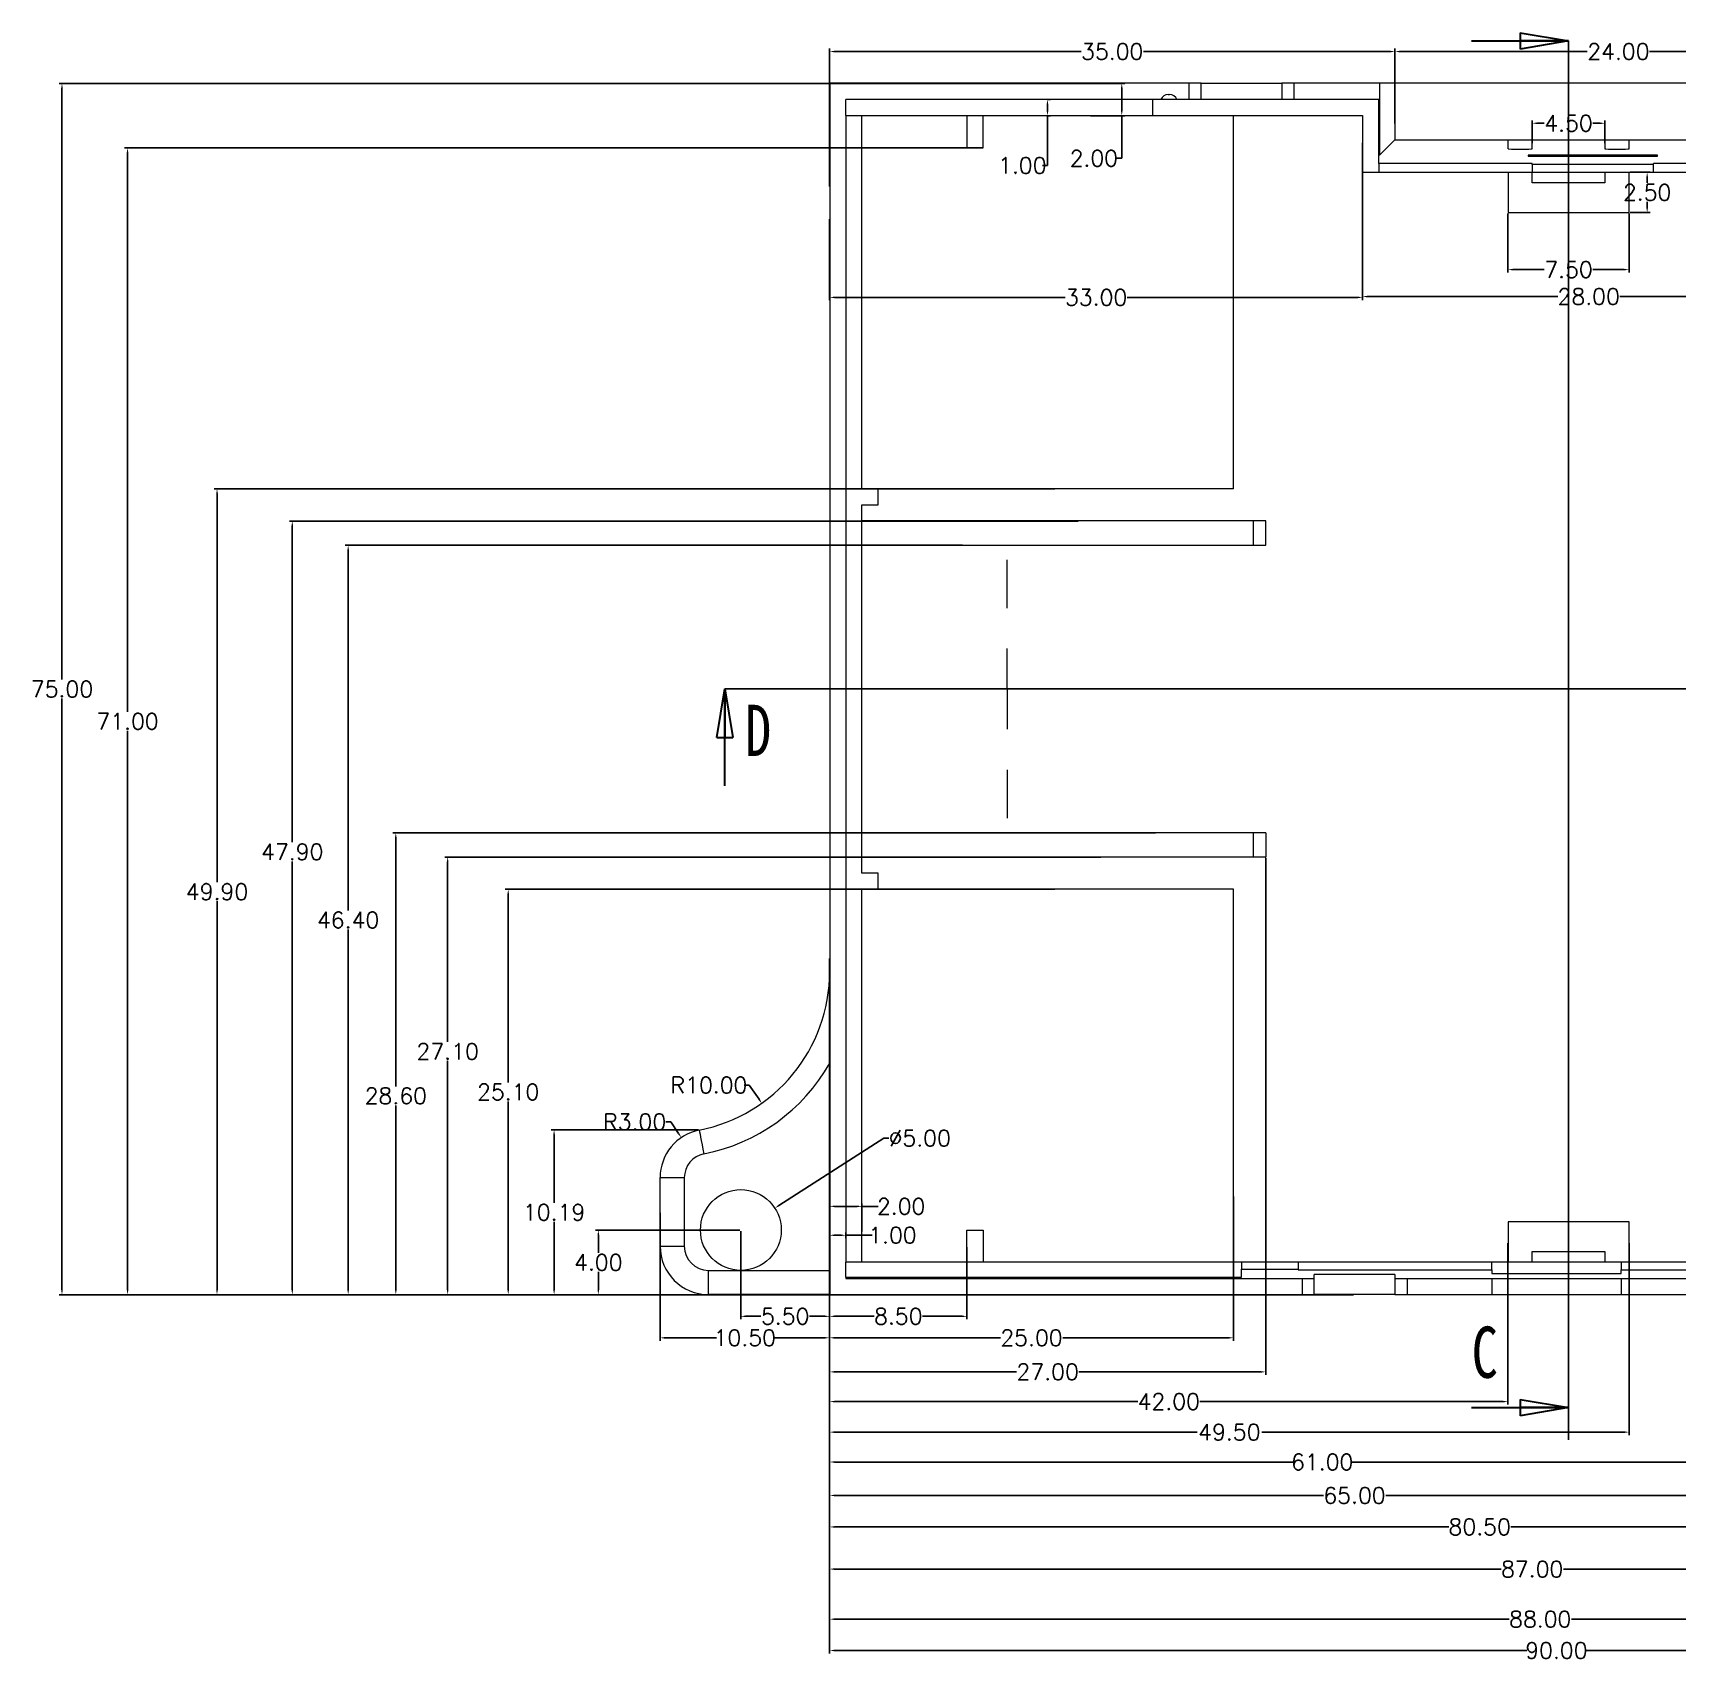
# Model space of a CAD drawing. Header units: inches. Extents: x 3261 to 5228, y 1126 to 1502.
# Drawn here: x 3961.9 to 4063.7, y 1299.9 to 1400.7 of the extents above; entities that cross this region are included whole.
import ezdxf

# ---------------------------------------------------------------- set-up
doc = ezdxf.new("R2010")
doc.units = ezdxf.units.IN
doc.header["$LTSCALE"] = 15
doc.styles.add('SLDTEXTSTYLE0', font='TXT', dxfattribs={"width": 0.75})
doc.styles.get("Standard").update_dxf_attribs({"font": 'txt', "bigfont": 'gbcbig.shx'})
doc.dimstyles.new('1.5', dxfattribs={"dimtxt": 1, "dimasz": 0.3, "dimexe": 0.18, "dimexo": 0.0625, "dimgap": 0.09, "dimtad": 0, "dimtih": 1, "dimtoh": 1, "dimzin": 0, "dimdsep": 46, "dimtxsty": 'Standard', "dimcen": 0, "dimadec": 0, "dimazin": 2, "dimtfac": 1, "dimtofl": 0, "dimtmove": 0, "dimatfit": 3, "dimfxl": 1, "dimtolj": 1, "dimtzin": 0, "dimarcsym": 0})

# ---------------------------------------------------------------- blocks, each defined once
blk = doc.blocks.new('SW_CENTERMARKSYMBOL_1')
at = {"color": 0, "linetype": 'Continuous', "lineweight": 0}
for p, q in [((0, 5), (0, 8)), ((0, 0), (0, 2.5)), ((-5, 0), (-8, 0)), ((0, 0), (-2.5, 0)), ((0, 0), (0, -2.5)), ((0, 0), (2.5, 0)), ((5, 0), (8, 0)), ((0, -5), (0, -8))]:
    blk.add_line(p, q, dxfattribs=at)
blk = doc.blocks.new('_CLOSED')
at = {"color": 0, "linetype": 'ByBlock', "lineweight": -2}
for p, q in [((-1, 0.166667), (0, 0)), ((-1, 0.166667), (-1, -0.166667)), ((0, 0), (-1, -0.166667)), ((0, 0), (-1, 0))]:
    blk.add_line(p, q, dxfattribs=at)
blk = doc.blocks.new('*D182')
at = {"color": 0, "lineweight": -2}
for p, q in [((4011.21, 1325.35), (4011.21, 1326.45)), ((4011.51, 1326.27), (4011.91, 1326.27)), ((4012.21, 1326.44), (4012.21, 1326.09)), ((4012.21, 1326.27), (4013.84, 1326.27))]:
    blk.add_line(p, q, dxfattribs=at)
at = {"color": 0}
for points in [[(4011.51, 1326.32), (4011.51, 1326.22), (4011.21, 1326.27)], [(4011.91, 1326.32), (4011.91, 1326.22), (4012.21, 1326.27)]]:
    blk.add_solid(points, dxfattribs=at)
at = {"layer": 'Defpoints', "color": 0}
for p in [(4012.21, 1326.5), (4012.21, 1326.27), (4011.21, 1325.29)]:
    blk.add_point(p, dxfattribs=at)
at = {"color": 0, "insert": (4015.1, 1326.27), "char_height": 1, "attachment_point": 5}
blk.add_mtext('\\A1;1.00', dxfattribs=at)
blk = doc.blocks.new('*D183')
at = {"color": 0, "lineweight": -2}
for p, q in [((4011.21, 1326.31), (4011.21, 1328.24)), ((4011.51, 1328.06), (4012.91, 1328.06)), ((4013.21, 1326.5), (4013.21, 1328.24)), ((4013.21, 1328.06), (4014.21, 1328.06))]:
    blk.add_line(p, q, dxfattribs=at)
at = {"color": 0}
for points in [[(4011.51, 1328.11), (4011.51, 1328.01), (4011.21, 1328.06)], [(4012.91, 1328.11), (4012.91, 1328.01), (4013.21, 1328.06)]]:
    blk.add_solid(points, dxfattribs=at)
at = {"layer": 'Defpoints', "color": 0}
for p in [(4013.21, 1328.06), (4011.21, 1326.25), (4013.21, 1326.44)]:
    blk.add_point(p, dxfattribs=at)
at = {"color": 0, "insert": (4015.64, 1328.06), "char_height": 1, "attachment_point": 5}
blk.add_mtext('\\A1;2.00', dxfattribs=at)
blk = doc.blocks.new('*D184')
at = {"color": 0, "lineweight": -2}
for p, q in [((4019.71, 1325.53), (4019.71, 1321.07)), ((4011.21, 1323.45), (4011.21, 1321.07)), ((4011.51, 1321.25), (4013.96, 1321.25)), ((4019.41, 1321.25), (4016.97, 1321.25))]:
    blk.add_line(p, q, dxfattribs=at)
at = {"color": 0}
for points in [[(4011.51, 1321.3), (4011.51, 1321.2), (4011.21, 1321.25)], [(4019.41, 1321.3), (4019.41, 1321.2), (4019.71, 1321.25)]]:
    blk.add_solid(points, dxfattribs=at)
at = {"layer": 'Defpoints', "color": 0}
for p in [(4019.71, 1325.59), (4011.21, 1323.52), (4019.71, 1321.25)]:
    blk.add_point(p, dxfattribs=at)
at = {"color": 0, "insert": (4015.46, 1321.25), "char_height": 1, "attachment_point": 5}
blk.add_mtext('\\A1;8.50', dxfattribs=at)
blk = doc.blocks.new('*D185')
at = {"color": 0, "lineweight": -2}
for p, q in [((4036.21, 1328.67), (4036.21, 1319.74)), ((4011.21, 1325.23), (4011.21, 1319.74)), ((4011.51, 1319.92), (4021.79, 1319.92)), ((4035.91, 1319.92), (4025.64, 1319.92))]:
    blk.add_line(p, q, dxfattribs=at)
at = {"color": 0}
for points in [[(4011.51, 1319.97), (4011.51, 1319.87), (4011.21, 1319.92)], [(4035.91, 1319.97), (4035.91, 1319.87), (4036.21, 1319.92)]]:
    blk.add_solid(points, dxfattribs=at)
at = {"layer": 'Defpoints', "color": 0}
for p in [(4036.21, 1328.73), (4011.21, 1325.29), (4036.21, 1319.92)]:
    blk.add_point(p, dxfattribs=at)
at = {"color": 0, "insert": (4023.71, 1319.92), "char_height": 1, "attachment_point": 5}
blk.add_mtext('\\A1;25.00', dxfattribs=at)
blk = doc.blocks.new('*D186')
at = {"color": 0, "lineweight": -2}
for p, q in [((4038.21, 1349.63), (4038.21, 1317.63)), ((4011.21, 1330.89), (4011.21, 1317.63)), ((4011.51, 1317.81), (4022.79, 1317.81)), ((4037.91, 1317.81), (4026.64, 1317.81))]:
    blk.add_line(p, q, dxfattribs=at)
at = {"color": 0}
for points in [[(4011.51, 1317.86), (4011.51, 1317.76), (4011.21, 1317.81)], [(4037.91, 1317.86), (4037.91, 1317.76), (4038.21, 1317.81)]]:
    blk.add_solid(points, dxfattribs=at)
at = {"layer": 'Defpoints', "color": 0}
for p in [(4038.21, 1349.69), (4011.21, 1330.95), (4038.21, 1317.81)]:
    blk.add_point(p, dxfattribs=at)
at = {"color": 0, "insert": (4024.71, 1317.81), "char_height": 1, "attachment_point": 5}
blk.add_mtext('\\A1;27.00', dxfattribs=at)
blk = doc.blocks.new('*D187')
at = {"color": 0, "lineweight": -2}
for p, q in [((4011.21, 1330.89), (4011.21, 1315.79)), ((4053.21, 1325.78), (4053.21, 1315.79)), ((4011.51, 1315.97), (4030.29, 1315.97)), ((4052.91, 1315.97), (4034.14, 1315.97))]:
    blk.add_line(p, q, dxfattribs=at)
at = {"color": 0}
for points in [[(4011.51, 1316.02), (4011.51, 1315.92), (4011.21, 1315.97)], [(4052.91, 1316.02), (4052.91, 1315.92), (4053.21, 1315.97)]]:
    blk.add_solid(points, dxfattribs=at)
at = {"layer": 'Defpoints', "color": 0}
for p in [(4011.21, 1330.95), (4053.21, 1325.84), (4053.21, 1315.97)]:
    blk.add_point(p, dxfattribs=at)
at = {"color": 0, "insert": (4032.21, 1315.97), "char_height": 1, "attachment_point": 5}
blk.add_mtext('\\A1;42.00', dxfattribs=at)
blk = doc.blocks.new('*D188')
at = {"color": 0, "lineweight": -2}
for p, q in [((4011.21, 1330.89), (4011.21, 1313.9)), ((4060.71, 1325.78), (4060.71, 1313.9)), ((4011.51, 1314.08), (4033.96, 1314.08)), ((4060.41, 1314.08), (4037.97, 1314.08))]:
    blk.add_line(p, q, dxfattribs=at)
at = {"color": 0}
for points in [[(4011.51, 1314.13), (4011.51, 1314.03), (4011.21, 1314.08)], [(4060.41, 1314.13), (4060.41, 1314.03), (4060.71, 1314.08)]]:
    blk.add_solid(points, dxfattribs=at)
at = {"layer": 'Defpoints', "color": 0}
for p in [(4011.21, 1330.95), (4060.71, 1325.84), (4060.71, 1314.08)]:
    blk.add_point(p, dxfattribs=at)
at = {"color": 0, "insert": (4035.96, 1314.08), "char_height": 1, "attachment_point": 5}
blk.add_mtext('\\A1;49.50', dxfattribs=at)
blk = doc.blocks.new('*D189')
at = {"color": 0, "lineweight": -2}
for p, q in [((4072.21, 1350.03), (4072.21, 1312.05)), ((4011.21, 1330.83), (4011.21, 1312.05)), ((4011.51, 1312.23), (4039.96, 1312.23)), ((4071.91, 1312.23), (4043.47, 1312.23))]:
    blk.add_line(p, q, dxfattribs=at)
at = {"color": 0}
for points in [[(4011.51, 1312.28), (4011.51, 1312.18), (4011.21, 1312.23)], [(4071.91, 1312.28), (4071.91, 1312.18), (4072.21, 1312.23)]]:
    blk.add_solid(points, dxfattribs=at)
at = {"layer": 'Defpoints', "color": 0}
for p in [(4072.21, 1350.09), (4011.21, 1330.89), (4072.21, 1312.23)]:
    blk.add_point(p, dxfattribs=at)
at = {"color": 0, "insert": (4041.71, 1312.23), "char_height": 1, "attachment_point": 5}
blk.add_mtext('\\A1;61.00', dxfattribs=at)
blk = doc.blocks.new('*D190')
at = {"color": 0, "lineweight": -2}
for p, q in [((4011.21, 1339.51), (4011.21, 1309.98)), ((4076.21, 1339.51), (4076.21, 1309.98)), ((4011.51, 1310.16), (4041.79, 1310.16)), ((4075.91, 1310.16), (4045.64, 1310.16))]:
    blk.add_line(p, q, dxfattribs=at)
at = {"color": 0}
for points in [[(4011.51, 1310.21), (4011.51, 1310.11), (4011.21, 1310.16)], [(4075.91, 1310.21), (4075.91, 1310.11), (4076.21, 1310.16)]]:
    blk.add_solid(points, dxfattribs=at)
at = {"layer": 'Defpoints', "color": 0}
for p in [(4011.21, 1339.57), (4076.21, 1339.57), (4076.21, 1310.16)]:
    blk.add_point(p, dxfattribs=at)
at = {"color": 0, "insert": (4043.71, 1310.16), "char_height": 1, "attachment_point": 5}
blk.add_mtext('\\A1;65.00', dxfattribs=at)
blk = doc.blocks.new('*D192')
at = {"color": 0, "lineweight": -2}
for p, q in [((4011.21, 1330.77), (4011.21, 1308.03)), ((4091.71, 1324.53), (4091.71, 1308.03)), ((4011.51, 1308.21), (4049.54, 1308.21)), ((4091.41, 1308.21), (4053.39, 1308.21))]:
    blk.add_line(p, q, dxfattribs=at)
at = {"color": 0}
for points in [[(4011.51, 1308.26), (4011.51, 1308.16), (4011.21, 1308.21)], [(4091.41, 1308.26), (4091.41, 1308.16), (4091.71, 1308.21)]]:
    blk.add_solid(points, dxfattribs=at)
at = {"layer": 'Defpoints', "color": 0}
for p in [(4011.21, 1330.83), (4091.71, 1324.59), (4091.71, 1308.21)]:
    blk.add_point(p, dxfattribs=at)
at = {"color": 0, "insert": (4051.46, 1308.21), "char_height": 1, "attachment_point": 5}
blk.add_mtext('\\A1;80.50', dxfattribs=at)
blk = doc.blocks.new('*D193')
at = {"color": 0, "lineweight": -2}
for p, q in [((4098.21, 1347.63), (4098.21, 1305.42)), ((4011.21, 1330.7), (4011.21, 1305.42)), ((4011.51, 1305.6), (4052.79, 1305.6)), ((4097.91, 1305.6), (4056.64, 1305.6))]:
    blk.add_line(p, q, dxfattribs=at)
at = {"color": 0}
for points in [[(4011.51, 1305.65), (4011.51, 1305.55), (4011.21, 1305.6)], [(4097.91, 1305.65), (4097.91, 1305.55), (4098.21, 1305.6)]]:
    blk.add_solid(points, dxfattribs=at)
at = {"layer": 'Defpoints', "color": 0}
for p in [(4098.21, 1347.69), (4011.21, 1330.77), (4011.21, 1305.6)]:
    blk.add_point(p, dxfattribs=at)
at = {"color": 0, "insert": (4054.71, 1305.6), "char_height": 1, "attachment_point": 5}
blk.add_mtext('\\A1;87.00', dxfattribs=at)
blk = doc.blocks.new('*D194')
at = {"color": 0, "lineweight": -2}
for p, q in [((4011.21, 1343.41), (4011.21, 1302.32)), ((4099.21, 1339.24), (4099.21, 1302.32)), ((4011.51, 1302.5), (4053.29, 1302.5)), ((4098.91, 1302.5), (4057.14, 1302.5))]:
    blk.add_line(p, q, dxfattribs=at)
at = {"color": 0}
for points in [[(4011.51, 1302.55), (4011.51, 1302.45), (4011.21, 1302.5)], [(4098.91, 1302.55), (4098.91, 1302.45), (4099.21, 1302.5)]]:
    blk.add_solid(points, dxfattribs=at)
at = {"layer": 'Defpoints', "color": 0}
for p in [(4011.21, 1343.47), (4099.21, 1339.3), (4011.21, 1302.5)]:
    blk.add_point(p, dxfattribs=at)
at = {"color": 0, "insert": (4055.21, 1302.5), "char_height": 1, "attachment_point": 5}
blk.add_mtext('\\A1;88.00', dxfattribs=at)
blk = doc.blocks.new('*D195')
at = {"color": 0, "lineweight": -2}
for p, q in [((4011.21, 1328.18), (4011.21, 1300.38)), ((4101.21, 1324.15), (4101.21, 1300.38)), ((4011.51, 1300.56), (4054.37, 1300.56)), ((4100.91, 1300.56), (4058.05, 1300.56))]:
    blk.add_line(p, q, dxfattribs=at)
at = {"color": 0}
for points in [[(4011.51, 1300.61), (4011.51, 1300.51), (4011.21, 1300.56)], [(4100.91, 1300.61), (4100.91, 1300.51), (4101.21, 1300.56)]]:
    blk.add_solid(points, dxfattribs=at)
at = {"layer": 'Defpoints', "color": 0}
for p in [(4011.21, 1328.24), (4101.21, 1324.21), (4011.21, 1300.56)]:
    blk.add_point(p, dxfattribs=at)
at = {"color": 0, "insert": (4056.21, 1300.56), "char_height": 1, "attachment_point": 5}
blk.add_mtext('\\A1;90.00', dxfattribs=at)
blk = doc.blocks.new('*D196')
at = {"color": 0, "lineweight": -2}
for p, q in [((4005.71, 1326.53), (4005.71, 1321.07)), ((4011.21, 1325.16), (4011.21, 1321.07)), ((4006.01, 1321.25), (4006.96, 1321.25)), ((4010.91, 1321.25), (4009.97, 1321.25))]:
    blk.add_line(p, q, dxfattribs=at)
at = {"color": 0}
for points in [[(4006.01, 1321.3), (4006.01, 1321.2), (4005.71, 1321.25)], [(4010.91, 1321.3), (4010.91, 1321.2), (4011.21, 1321.25)]]:
    blk.add_solid(points, dxfattribs=at)
at = {"layer": 'Defpoints', "color": 0}
for p in [(4005.71, 1326.59), (4011.21, 1325.23), (4011.21, 1321.25)]:
    blk.add_point(p, dxfattribs=at)
at = {"color": 0, "insert": (4008.46, 1321.25), "char_height": 1, "attachment_point": 5}
blk.add_mtext('\\A1;5.50', dxfattribs=at)
blk = doc.blocks.new('*D197')
at = {"color": 0, "lineweight": -2}
for p, q in [((4011.21, 1329.26), (4011.21, 1319.74)), ((4000.71, 1327.65), (4000.71, 1319.74)), ((4001.01, 1319.92), (4004.21, 1319.92)), ((4010.91, 1319.92), (4007.72, 1319.92))]:
    blk.add_line(p, q, dxfattribs=at)
at = {"color": 0}
for points in [[(4001.01, 1319.97), (4001.01, 1319.87), (4000.71, 1319.92)], [(4010.91, 1319.97), (4010.91, 1319.87), (4011.21, 1319.92)]]:
    blk.add_solid(points, dxfattribs=at)
at = {"layer": 'Defpoints', "color": 0}
for p in [(4011.21, 1329.32), (4000.71, 1327.72), (4000.71, 1319.92)]:
    blk.add_point(p, dxfattribs=at)
at = {"color": 0, "insert": (4005.96, 1319.92), "char_height": 1, "attachment_point": 5}
blk.add_mtext('\\A1;10.50', dxfattribs=at)
blk = doc.blocks.new('*D198')
at = {"color": 0, "lineweight": -2}
for p, q in [((4014.57, 1332.28), (4008.07, 1328.11)), ((4014.87, 1332.28), (4014.57, 1332.28))]:
    blk.add_line(p, q, dxfattribs=at)
at = {"color": 0}
blk.add_solid([(4008.04, 1328.15), (4008.1, 1328.07), (4007.82, 1327.95)], dxfattribs=at)
at = {"layer": 'Defpoints', "color": 0}
for p in [(4007.82, 1327.95), (4003.61, 1325.24)]:
    blk.add_point(p, dxfattribs=at)
at = {"color": 0, "insert": (4016.79, 1332.28), "char_height": 1, "attachment_point": 5}
blk.add_mtext('\\A1;∅5.00', dxfattribs=at)
blk = doc.blocks.new('*D200')
at = {"color": 0, "lineweight": -2}
for p, q in [((4005.92, 1335.57), (4006.22, 1335.57)), ((4006.22, 1335.57), (4006.84, 1334.69))]:
    blk.add_line(p, q, dxfattribs=at)
at = {"color": 0}
blk.add_solid([(4006.88, 1334.72), (4006.8, 1334.66), (4007.01, 1334.45)], dxfattribs=at)
at = {"layer": 'Defpoints', "color": 0}
for p in [(4001.21, 1342.59), (4007.01, 1334.45)]:
    blk.add_point(p, dxfattribs=at)
at = {"color": 0, "insert": (4003.74, 1335.57), "char_height": 1, "attachment_point": 5}
blk.add_mtext('\\A1;R10.00', dxfattribs=at)
blk = doc.blocks.new('*D201')
at = {"color": 0, "lineweight": -2}
for p, q in [((4001.07, 1333.29), (4001.37, 1333.29)), ((4001.37, 1333.29), (4001.86, 1332.57))]:
    blk.add_line(p, q, dxfattribs=at)
at = {"color": 0}
blk.add_solid([(4001.9, 1332.6), (4001.82, 1332.54), (4002.03, 1332.32)], dxfattribs=at)
at = {"layer": 'Defpoints', "color": 0}
for p in [(4002.03, 1332.32), (4003.71, 1329.84)]:
    blk.add_point(p, dxfattribs=at)
at = {"color": 0, "insert": (3999.14, 1333.29), "char_height": 1, "attachment_point": 5}
blk.add_mtext('\\A1;R3.00', dxfattribs=at)
blk = doc.blocks.new('*D204')
at = {"color": 0, "lineweight": -2}
for p, q in [((4005.65, 1326.59), (3996.71, 1326.59)), ((3996.89, 1326.29), (3996.89, 1325.18)), ((3996.89, 1322.89), (3996.89, 1324)), ((4005.17, 1322.59), (3996.71, 1322.59))]:
    blk.add_line(p, q, dxfattribs=at)
at = {"color": 0}
for points in [[(3996.84, 1326.29), (3996.94, 1326.29), (3996.89, 1326.59)], [(3996.84, 1322.89), (3996.94, 1322.89), (3996.89, 1322.59)]]:
    blk.add_solid(points, dxfattribs=at)
at = {"layer": 'Defpoints', "color": 0}
for p in [(3996.89, 1326.59), (4005.71, 1326.59), (4005.23, 1322.59)]:
    blk.add_point(p, dxfattribs=at)
at = {"color": 0, "insert": (3996.89, 1324.59), "char_height": 1, "attachment_point": 5}
blk.add_mtext('\\A1;4.00', dxfattribs=at)
blk = doc.blocks.new('*D205')
at = {"color": 0, "lineweight": -2}
for p, q in [((4003.09, 1332.79), (3993.97, 1332.79)), ((3994.15, 1332.49), (3994.15, 1328.28)), ((3994.15, 1322.89), (3994.15, 1327.1)), ((4005.11, 1322.59), (3993.97, 1322.59))]:
    blk.add_line(p, q, dxfattribs=at)
at = {"color": 0}
for points in [[(3994.1, 1332.49), (3994.2, 1332.49), (3994.15, 1332.79)], [(3994.1, 1322.89), (3994.2, 1322.89), (3994.15, 1322.59)]]:
    blk.add_solid(points, dxfattribs=at)
at = {"layer": 'Defpoints', "color": 0}
for p in [(3994.15, 1332.79), (4003.15, 1332.79), (4005.17, 1322.59)]:
    blk.add_point(p, dxfattribs=at)
at = {"color": 0, "insert": (3994.15, 1327.69), "char_height": 1, "attachment_point": 5}
blk.add_mtext('\\A1;10.19', dxfattribs=at)
blk = doc.blocks.new('*D206')
at = {"color": 0, "lineweight": -2}
for p, q in [((4025.15, 1347.69), (3991.13, 1347.69)), ((3991.31, 1347.39), (3991.31, 1335.73)), ((3991.31, 1322.89), (3991.31, 1334.55)), ((4010.41, 1322.59), (3991.13, 1322.59))]:
    blk.add_line(p, q, dxfattribs=at)
at = {"color": 0}
for points in [[(3991.26, 1347.39), (3991.36, 1347.39), (3991.31, 1347.69)], [(3991.26, 1322.89), (3991.36, 1322.89), (3991.31, 1322.59)]]:
    blk.add_solid(points, dxfattribs=at)
at = {"layer": 'Defpoints', "color": 0}
for p in [(3991.31, 1347.69), (4025.21, 1347.69), (4010.47, 1322.59)]:
    blk.add_point(p, dxfattribs=at)
at = {"color": 0, "insert": (3991.31, 1335.14), "char_height": 1, "attachment_point": 5}
blk.add_mtext('\\A1;25.10', dxfattribs=at)
blk = doc.blocks.new('*D207')
at = {"color": 0, "lineweight": -2}
for p, q in [((4028.01, 1349.69), (3987.38, 1349.69)), ((3987.56, 1349.39), (3987.56, 1338.24)), ((3987.56, 1322.89), (3987.56, 1337.06)), ((4014.45, 1322.59), (3987.38, 1322.59))]:
    blk.add_line(p, q, dxfattribs=at)
at = {"color": 0}
for points in [[(3987.51, 1349.39), (3987.61, 1349.39), (3987.56, 1349.69)], [(3987.51, 1322.89), (3987.61, 1322.89), (3987.56, 1322.59)]]:
    blk.add_solid(points, dxfattribs=at)
at = {"layer": 'Defpoints', "color": 0}
for p in [(3987.56, 1349.69), (4028.07, 1349.69), (4014.51, 1322.59)]:
    blk.add_point(p, dxfattribs=at)
at = {"color": 0, "insert": (3987.56, 1337.65), "char_height": 1, "attachment_point": 5}
blk.add_mtext('\\A1;27.10', dxfattribs=at)
blk = doc.blocks.new('*D208')
at = {"color": 0, "lineweight": -2}
for p, q in [((4031.39, 1351.19), (3984.17, 1351.19)), ((3984.35, 1350.89), (3984.35, 1335.49)), ((3984.35, 1322.89), (3984.35, 1334.31)), ((4024.68, 1322.59), (3984.17, 1322.59))]:
    blk.add_line(p, q, dxfattribs=at)
at = {"color": 0}
for points in [[(3984.3, 1350.89), (3984.4, 1350.89), (3984.35, 1351.19)], [(3984.3, 1322.89), (3984.4, 1322.89), (3984.35, 1322.59)]]:
    blk.add_solid(points, dxfattribs=at)
at = {"layer": 'Defpoints', "color": 0}
for p in [(4031.45, 1351.19), (3984.35, 1322.59), (4024.74, 1322.59)]:
    blk.add_point(p, dxfattribs=at)
at = {"color": 0, "insert": (3984.35, 1334.9), "char_height": 1, "attachment_point": 5}
blk.add_mtext('\\A1;28.60', dxfattribs=at)
blk = doc.blocks.new('*D209')
at = {"color": 0, "lineweight": -2}
for p, q in [((4019.43, 1368.99), (3981.22, 1368.99)), ((3981.4, 1368.69), (3981.4, 1346.38)), ((3981.4, 1322.89), (3981.4, 1345.2)), ((4034.3, 1322.59), (3981.22, 1322.59))]:
    blk.add_line(p, q, dxfattribs=at)
at = {"color": 0}
for points in [[(3981.35, 1368.69), (3981.45, 1368.69), (3981.4, 1368.99)], [(3981.35, 1322.89), (3981.45, 1322.89), (3981.4, 1322.59)]]:
    blk.add_solid(points, dxfattribs=at)
at = {"layer": 'Defpoints', "color": 0}
for p in [(3981.4, 1368.99), (4019.49, 1368.99), (4034.36, 1322.59)]:
    blk.add_point(p, dxfattribs=at)
at = {"color": 0, "insert": (3981.4, 1345.79), "char_height": 1, "attachment_point": 5}
blk.add_mtext('\\A1;46.40', dxfattribs=at)
blk = doc.blocks.new('*D210')
at = {"color": 0, "lineweight": -2}
for p, q in [((4026.59, 1370.49), (3977.76, 1370.49)), ((3977.94, 1370.19), (3977.94, 1350.6)), ((3977.94, 1322.89), (3977.94, 1349.42)), ((4024.61, 1322.59), (3977.76, 1322.59))]:
    blk.add_line(p, q, dxfattribs=at)
at = {"color": 0}
for points in [[(3977.89, 1370.19), (3977.99, 1370.19), (3977.94, 1370.49)], [(3977.89, 1322.89), (3977.99, 1322.89), (3977.94, 1322.59)]]:
    blk.add_solid(points, dxfattribs=at)
at = {"layer": 'Defpoints', "color": 0}
for p in [(3977.94, 1370.49), (4026.65, 1370.49), (4024.68, 1322.59)]:
    blk.add_point(p, dxfattribs=at)
at = {"color": 0, "insert": (3977.94, 1350.01), "char_height": 1, "attachment_point": 5}
blk.add_mtext('\\A1;47.90', dxfattribs=at)
blk = doc.blocks.new('*D211')
at = {"color": 0, "lineweight": -2}
for p, q in [((4025.15, 1372.49), (3973.1, 1372.49)), ((3973.28, 1372.19), (3973.28, 1348.13)), ((3973.28, 1322.89), (3973.28, 1346.95)), ((4025.78, 1322.59), (3973.1, 1322.59))]:
    blk.add_line(p, q, dxfattribs=at)
at = {"color": 0}
for points in [[(3973.23, 1372.19), (3973.33, 1372.19), (3973.28, 1372.49)], [(3973.23, 1322.89), (3973.33, 1322.89), (3973.28, 1322.59)]]:
    blk.add_solid(points, dxfattribs=at)
at = {"layer": 'Defpoints', "color": 0}
for p in [(4025.21, 1372.49), (3973.28, 1322.59), (4025.84, 1322.59)]:
    blk.add_point(p, dxfattribs=at)
at = {"color": 0, "insert": (3973.28, 1347.54), "char_height": 1, "attachment_point": 5}
blk.add_mtext('\\A1;49.90', dxfattribs=at)
blk = doc.blocks.new('*D212')
at = {"color": 0, "lineweight": -2}
for p, q in [((4020.65, 1393.59), (3967.56, 1393.59)), ((3967.74, 1393.29), (3967.74, 1358.68)), ((3967.74, 1322.89), (3967.74, 1357.5)), ((4043.65, 1322.59), (3967.56, 1322.59))]:
    blk.add_line(p, q, dxfattribs=at)
at = {"color": 0}
for points in [[(3967.69, 1393.29), (3967.79, 1393.29), (3967.74, 1393.59)], [(3967.69, 1322.89), (3967.79, 1322.89), (3967.74, 1322.59)]]:
    blk.add_solid(points, dxfattribs=at)
at = {"layer": 'Defpoints', "color": 0}
for p in [(4020.71, 1393.59), (3967.74, 1322.59), (4043.71, 1322.59)]:
    blk.add_point(p, dxfattribs=at)
at = {"color": 0, "insert": (3967.74, 1358.09), "char_height": 1, "attachment_point": 5}
blk.add_mtext('\\A1;71.00', dxfattribs=at)
blk = doc.blocks.new('*D213')
at = {"color": 0, "lineweight": -2}
for p, q in [((4029.39, 1397.59), (3963.5, 1397.59)), ((3963.68, 1397.29), (3963.68, 1360.68)), ((3963.68, 1322.89), (3963.68, 1359.5)), ((4043.65, 1322.59), (3963.5, 1322.59))]:
    blk.add_line(p, q, dxfattribs=at)
at = {"color": 0}
for points in [[(3963.63, 1397.29), (3963.73, 1397.29), (3963.68, 1397.59)], [(3963.63, 1322.89), (3963.73, 1322.89), (3963.68, 1322.59)]]:
    blk.add_solid(points, dxfattribs=at)
at = {"layer": 'Defpoints', "color": 0}
for p in [(3963.68, 1397.59), (4029.46, 1397.59), (4043.71, 1322.59)]:
    blk.add_point(p, dxfattribs=at)
at = {"color": 0, "insert": (3963.68, 1360.09), "char_height": 1, "attachment_point": 5}
blk.add_mtext('\\A1;75.00', dxfattribs=at)
blk = doc.blocks.new('*D214')
at = {"color": 0, "lineweight": -2}
for p, q in [((4024.7, 1396.59), (4024.88, 1396.59)), ((4024.7, 1396.29), (4024.7, 1395.89)), ((4024.7, 1395.59), (4024.88, 1395.59)), ((4024.7, 1395.59), (4024.7, 1392.51)), ((4024.7, 1392.51), (4024.4, 1392.51))]:
    blk.add_line(p, q, dxfattribs=at)
at = {"color": 0}
for points in [[(4024.65, 1396.29), (4024.75, 1396.29), (4024.7, 1396.59)], [(4024.65, 1395.89), (4024.75, 1395.89), (4024.7, 1395.59)]]:
    blk.add_solid(points, dxfattribs=at)
at = {"layer": 'Defpoints', "color": 0}
for p in [(4024.64, 1396.59), (4024.64, 1395.59), (4024.7, 1395.59)]:
    blk.add_point(p, dxfattribs=at)
at = {"color": 0, "insert": (4023.14, 1392.51), "char_height": 1, "attachment_point": 5}
blk.add_mtext('\\A1;1.00', dxfattribs=at)
blk = doc.blocks.new('*D215')
at = {"color": 0, "lineweight": -2}
for p, q in [((4027.37, 1397.59), (4029.48, 1397.59)), ((4029.3, 1397.29), (4029.3, 1395.89)), ((4027.37, 1395.59), (4029.48, 1395.59)), ((4029.3, 1395.59), (4029.3, 1392.95)), ((4029.3, 1392.95), (4029, 1392.95))]:
    blk.add_line(p, q, dxfattribs=at)
at = {"color": 0}
for points in [[(4029.25, 1397.29), (4029.35, 1397.29), (4029.3, 1397.59)], [(4029.25, 1395.89), (4029.35, 1395.89), (4029.3, 1395.59)]]:
    blk.add_solid(points, dxfattribs=at)
at = {"layer": 'Defpoints', "color": 0}
for p in [(4027.31, 1397.59), (4027.31, 1395.59), (4029.3, 1395.59)]:
    blk.add_point(p, dxfattribs=at)
at = {"color": 0, "insert": (4027.57, 1392.95), "char_height": 1, "attachment_point": 5}
blk.add_mtext('\\A1;2.00', dxfattribs=at)
blk = doc.blocks.new('*D216')
at = {"color": 0, "lineweight": -2}
for p, q in [((4011.21, 1391.21), (4011.21, 1399.74)), ((4011.51, 1399.56), (4026.79, 1399.56)), ((4045.91, 1399.56), (4030.64, 1399.56)), ((4046.21, 1395.91), (4046.21, 1399.74))]:
    blk.add_line(p, q, dxfattribs=at)
at = {"color": 0}
for points in [[(4011.51, 1399.61), (4011.51, 1399.51), (4011.21, 1399.56)], [(4045.91, 1399.61), (4045.91, 1399.51), (4046.21, 1399.56)]]:
    blk.add_solid(points, dxfattribs=at)
at = {"layer": 'Defpoints', "color": 0}
for p in [(4046.21, 1399.56), (4046.21, 1395.84), (4011.21, 1391.15)]:
    blk.add_point(p, dxfattribs=at)
at = {"color": 0, "insert": (4028.71, 1399.56), "char_height": 1, "attachment_point": 5}
blk.add_mtext('\\A1;35.00', dxfattribs=at)
blk = doc.blocks.new('*D217')
at = {"color": 0, "lineweight": -2}
for p, q in [((4046.21, 1395.1), (4046.21, 1399.74)), ((4046.51, 1399.56), (4058.12, 1399.56)), ((4069.91, 1399.56), (4061.97, 1399.56)), ((4070.21, 1395.1), (4070.21, 1399.74))]:
    blk.add_line(p, q, dxfattribs=at)
at = {"color": 0}
for points in [[(4046.51, 1399.61), (4046.51, 1399.51), (4046.21, 1399.56)], [(4069.91, 1399.61), (4069.91, 1399.51), (4070.21, 1399.56)]]:
    blk.add_solid(points, dxfattribs=at)
at = {"layer": 'Defpoints', "color": 0}
for p in [(4070.21, 1399.56), (4046.21, 1395.04), (4070.21, 1395.04)]:
    blk.add_point(p, dxfattribs=at)
at = {"color": 0, "insert": (4060.05, 1399.56), "char_height": 1, "attachment_point": 5}
blk.add_mtext('\\A1;24.00', dxfattribs=at)
blk = doc.blocks.new('*D222')
at = {"color": 0, "lineweight": -2}
for p, q in [((4060.78, 1392.09), (4062.01, 1392.09)), ((4061.83, 1391.79), (4061.83, 1391.43)), ((4061.83, 1389.89), (4061.83, 1390.25)), ((4060.78, 1389.59), (4062.01, 1389.59))]:
    blk.add_line(p, q, dxfattribs=at)
at = {"color": 0}
for points in [[(4061.78, 1391.79), (4061.88, 1391.79), (4061.83, 1392.09)], [(4061.78, 1389.89), (4061.88, 1389.89), (4061.83, 1389.59)]]:
    blk.add_solid(points, dxfattribs=at)
at = {"layer": 'Defpoints', "color": 0}
for p in [(4060.71, 1392.09), (4061.83, 1392.09), (4060.71, 1389.59)]:
    blk.add_point(p, dxfattribs=at)
at = {"color": 0, "insert": (4061.83, 1390.84), "char_height": 1, "attachment_point": 5}
blk.add_mtext('\\A1;2.50', dxfattribs=at)
blk = doc.blocks.new('*D223')
at = {"color": 0, "lineweight": -2}
for p, q in [((4054.71, 1393.88), (4054.71, 1395.3)), ((4055.01, 1395.12), (4055.46, 1395.12)), ((4058.91, 1395.12), (4058.47, 1395.12)), ((4059.21, 1393.88), (4059.21, 1395.3))]:
    blk.add_line(p, q, dxfattribs=at)
at = {"color": 0}
for points in [[(4055.01, 1395.17), (4055.01, 1395.07), (4054.71, 1395.12)], [(4058.91, 1395.17), (4058.91, 1395.07), (4059.21, 1395.12)]]:
    blk.add_solid(points, dxfattribs=at)
at = {"layer": 'Defpoints', "color": 0}
for p in [(4059.21, 1395.12), (4054.71, 1393.82), (4059.21, 1393.82)]:
    blk.add_point(p, dxfattribs=at)
at = {"color": 0, "insert": (4056.96, 1395.12), "char_height": 1, "attachment_point": 5}
blk.add_mtext('\\A1;4.50', dxfattribs=at)
blk = doc.blocks.new('*D224')
at = {"color": 0, "lineweight": -2}
for p, q in [((4053.21, 1389.53), (4053.21, 1385.88)), ((4060.71, 1389.53), (4060.71, 1385.88)), ((4053.51, 1386.06), (4055.46, 1386.06)), ((4060.41, 1386.06), (4058.47, 1386.06))]:
    blk.add_line(p, q, dxfattribs=at)
at = {"color": 0}
for points in [[(4053.51, 1386.11), (4053.51, 1386.01), (4053.21, 1386.06)], [(4060.41, 1386.11), (4060.41, 1386.01), (4060.71, 1386.06)]]:
    blk.add_solid(points, dxfattribs=at)
at = {"layer": 'Defpoints', "color": 0}
for p in [(4053.21, 1389.59), (4060.71, 1389.59), (4060.71, 1386.06)]:
    blk.add_point(p, dxfattribs=at)
at = {"color": 0, "insert": (4056.96, 1386.06), "char_height": 1, "attachment_point": 5}
blk.add_mtext('\\A1;7.50', dxfattribs=at)
blk = doc.blocks.new('*D225')
at = {"color": 0, "lineweight": -2}
for p, q in [((4044.21, 1392.03), (4044.21, 1384.21)), ((4072.21, 1392.03), (4072.21, 1384.21)), ((4044.51, 1384.39), (4056.29, 1384.39)), ((4071.91, 1384.39), (4060.14, 1384.39))]:
    blk.add_line(p, q, dxfattribs=at)
at = {"color": 0}
for points in [[(4044.51, 1384.44), (4044.51, 1384.34), (4044.21, 1384.39)], [(4071.91, 1384.44), (4071.91, 1384.34), (4072.21, 1384.39)]]:
    blk.add_solid(points, dxfattribs=at)
at = {"layer": 'Defpoints', "color": 0}
for p in [(4044.21, 1392.09), (4072.21, 1392.09), (4072.21, 1384.39)]:
    blk.add_point(p, dxfattribs=at)
at = {"color": 0, "insert": (4058.21, 1384.39), "char_height": 1, "attachment_point": 5}
blk.add_mtext('\\A1;28.00', dxfattribs=at)
blk = doc.blocks.new('*D227')
at = {"color": 0, "lineweight": -2}
for p, q in [((4044.21, 1393.91), (4044.21, 1384.16)), ((4011.21, 1389.19), (4011.21, 1384.16)), ((4011.51, 1384.34), (4025.79, 1384.34)), ((4043.91, 1384.34), (4029.64, 1384.34))]:
    blk.add_line(p, q, dxfattribs=at)
at = {"color": 0}
for points in [[(4011.51, 1384.39), (4011.51, 1384.29), (4011.21, 1384.34)], [(4043.91, 1384.39), (4043.91, 1384.29), (4044.21, 1384.34)]]:
    blk.add_solid(points, dxfattribs=at)
at = {"layer": 'Defpoints', "color": 0}
for p in [(4044.21, 1393.97), (4011.21, 1389.25), (4011.21, 1384.34)]:
    blk.add_point(p, dxfattribs=at)
at = {"color": 0, "insert": (4027.71, 1384.34), "char_height": 1, "attachment_point": 5}
blk.add_mtext('\\A1;33.00', dxfattribs=at)

msp = doc.modelspace()

# ---------------------------------------------------------------- linework, layer by layer
at = {"color": 7, "linetype": 'Continuous', "lineweight": 30}
for p, q in [((4050.963, 1400.217), (4056.963, 1400.217)), ((4004.717, 1354.095), (4004.717, 1360.095)), ((4050.963, 1315.595), (4056.963, 1315.595))]:
    msp.add_line(p, q, dxfattribs=at)
at = {"color": 1}
for p, q in [((4056.963, 1400.217), (4056.963, 1313.595)), ((4110.646, 1360.095), (4004.717, 1360.095))]:
    msp.add_line(p, q, dxfattribs=at)
at = {"color": 7, "linetype": 'Continuous', "lineweight": 15}
for p, q in [((4011.213, 1397.595), (4011.213, 1322.595)), ((4033.463, 1397.595), (4011.213, 1397.595)), ((4032.171, 1396.895), (4032.213, 1396.895)), ((4032.213, 1396.895), (4032.255, 1396.895)), ((4033.463, 1396.595), (4033.463, 1397.595)), ((4034.213, 1397.595), (4033.463, 1397.595)), ((4034.213, 1397.595), (4039.213, 1397.595)), ((4034.213, 1396.595), (4034.213, 1397.595)), ((4039.213, 1397.595), (4039.213, 1396.595)), ((4039.963, 1397.595), (4039.213, 1397.595)), ((4039.963, 1396.595), (4039.963, 1397.595)), ((4045.263, 1397.595), (4039.963, 1397.595)), ((4045.263, 1397.595), (4045.263, 1393.145)), ((4046.213, 1397.595), (4045.263, 1397.595)), ((4046.213, 1397.595), (4046.213, 1394.095)), ((4070.213, 1397.595), (4046.213, 1397.595)), ((4012.213, 1395.595), (4012.213, 1396.595)), ((4031.213, 1396.595), (4012.213, 1396.595)), ((4031.213, 1395.595), (4031.213, 1396.595)), ((4045.213, 1396.595), (4031.213, 1396.595)), ((4045.213, 1392.901), (4045.213, 1396.595)), ((4012.213, 1395.595), (4031.213, 1395.595)), ((4012.213, 1395.595), (4012.213, 1324.595)), ((4013.213, 1372.495), (4013.213, 1395.595)), ((4019.713, 1395.595), (4019.713, 1393.595)), ((4020.713, 1393.595), (4020.713, 1395.595)), ((4031.213, 1395.595), (4044.213, 1395.595)), ((4036.213, 1372.495), (4036.213, 1395.595)), ((4044.213, 1395.595), (4044.213, 1392.095)), ((4046.213, 1394.095), (4045.263, 1393.145)), ((4046.213, 1394.095), (4053.213, 1394.095)), ((4053.213, 1393.545), (4053.213, 1394.095)), ((4053.213, 1394.095), (4060.713, 1394.095)), ((4054.713, 1393.545), (4054.713, 1394.088)), ((4054.713, 1394.088), (4059.213, 1394.088)), ((4059.213, 1394.088), (4059.213, 1393.545)), ((4060.713, 1393.545), (4060.713, 1394.095)), ((4060.713, 1394.095), (4070.213, 1394.095)), ((4019.713, 1393.595), (4020.713, 1393.595)), ((4045.263, 1393.145), (4045.213, 1393.145)), ((4045.213, 1392.621), (4045.213, 1392.901)), ((4054.463, 1393.145), (4054.463, 1393.075)), ((4062.463, 1393.145), (4054.463, 1393.145)), ((4054.463, 1393.075), (4062.463, 1393.075)), ((4062.463, 1393.075), (4062.463, 1393.145)), ((4044.213, 1392.095), (4045.213, 1392.095)), ((4054.713, 1392.621), (4045.213, 1392.621)), ((4045.213, 1392.621), (4045.213, 1392.095)), ((4045.213, 1392.095), (4054.713, 1392.095)), ((4053.213, 1392.095), (4053.213, 1389.595)), ((4054.713, 1392.569), (4054.713, 1392.621)), ((4062.213, 1392.569), (4054.713, 1392.569)), ((4054.713, 1392.569), (4054.713, 1392.095)), ((4054.713, 1392.095), (4062.213, 1392.095)), ((4054.713, 1391.428), (4054.713, 1392.095)), ((4059.213, 1392.095), (4059.213, 1391.428)), ((4060.713, 1389.595), (4060.713, 1392.095)), ((4071.213, 1392.621), (4062.213, 1392.621)), ((4062.213, 1392.569), (4062.213, 1392.621)), ((4062.213, 1392.095), (4062.213, 1392.569)), ((4062.213, 1392.095), (4071.213, 1392.095)), ((4059.213, 1391.428), (4054.713, 1391.428)), ((4053.213, 1389.595), (4060.713, 1389.595)), ((4014.213, 1372.495), (4013.213, 1372.495)), ((4014.213, 1371.495), (4014.213, 1372.495)), ((4036.213, 1372.495), (4014.213, 1372.495)), ((4013.213, 1348.695), (4013.213, 1371.495)), ((4013.213, 1371.495), (4014.213, 1371.495)), ((4038.213, 1370.495), (4013.213, 1370.495)), ((4037.463, 1368.995), (4037.463, 1370.495)), ((4038.213, 1368.995), (4038.213, 1370.495)), ((4013.213, 1368.995), (4038.213, 1368.995)), ((4038.213, 1351.195), (4013.213, 1351.195)), ((4037.463, 1349.695), (4037.463, 1351.195)), ((4038.213, 1351.195), (4038.213, 1349.695)), ((4013.213, 1349.695), (4038.213, 1349.695)), ((4014.213, 1348.695), (4013.213, 1348.695)), ((4014.213, 1347.695), (4014.213, 1348.695)), ((4013.213, 1347.695), (4014.213, 1347.695)), ((4013.213, 1324.595), (4013.213, 1347.695)), ((4036.213, 1347.695), (4014.213, 1347.695)), ((4036.213, 1324.595), (4036.213, 1347.695)), ((4000.713, 1325.595), (4000.713, 1329.838)), ((4000.713, 1329.838), (4002.213, 1329.838)), ((4002.213, 1329.838), (4002.213, 1325.595)), ((4019.713, 1326.595), (4020.713, 1326.595)), ((4019.713, 1324.595), (4019.713, 1326.595)), ((4020.713, 1326.595), (4020.713, 1324.595)), ((4060.713, 1327.095), (4053.213, 1327.095)), ((4053.213, 1327.095), (4053.213, 1324.595)), ((4060.713, 1324.595), (4060.713, 1327.095)), ((4000.713, 1325.595), (4002.213, 1325.595)), ((4012.213, 1323.665), (4012.213, 1324.595)), ((4036.713, 1324.595), (4012.213, 1324.595)), ((4036.713, 1324.595), (4036.713, 1324.171)), ((4040.213, 1324.595), (4036.713, 1324.595)), ((4040.213, 1324.595), (4040.213, 1324.171)), ((4052.213, 1324.595), (4040.213, 1324.595)), ((4052.213, 1324.119), (4052.213, 1324.595)), ((4060.213, 1324.595), (4052.213, 1324.595)), ((4054.713, 1325.262), (4059.213, 1325.262)), ((4054.713, 1324.595), (4054.713, 1325.262)), ((4059.213, 1325.262), (4059.213, 1324.595)), ((4060.213, 1324.595), (4060.213, 1324.119)), ((4072.213, 1324.595), (4060.213, 1324.595)), ((4003.713, 1324.095), (4005.713, 1324.095)), ((4003.713, 1322.595), (4003.713, 1324.095)), ((4005.713, 1324.095), (4011.213, 1324.095)), ((4012.213, 1323.665), (4012.213, 1323.595)), ((4012.213, 1323.665), (4036.713, 1323.665)), ((4012.213, 1323.595), (4040.463, 1323.595)), ((4036.713, 1324.171), (4040.213, 1324.171)), ((4036.713, 1323.665), (4036.713, 1324.171)), ((4040.213, 1324.171), (4040.213, 1324.119)), ((4040.213, 1324.119), (4052.213, 1324.119)), ((4040.463, 1323.595), (4041.213, 1323.595)), ((4040.463, 1323.595), (4040.463, 1322.595)), ((4046.213, 1323.844), (4041.213, 1323.844)), ((4041.213, 1322.595), (4041.213, 1323.844)), ((4046.213, 1323.844), (4046.213, 1322.595)), ((4046.213, 1323.595), (4046.963, 1323.595)), ((4046.963, 1323.595), (4052.213, 1323.595)), ((4046.963, 1323.595), (4046.963, 1322.595)), ((4052.213, 1324.119), (4052.213, 1323.909)), ((4052.213, 1323.909), (4060.213, 1323.909)), ((4052.213, 1323.595), (4060.213, 1323.595)), ((4052.213, 1323.595), (4052.213, 1322.595)), ((4060.213, 1323.909), (4060.213, 1324.119)), ((4060.213, 1324.119), (4072.213, 1324.119)), ((4060.213, 1323.595), (4065.463, 1323.595)), ((4060.213, 1323.595), (4060.213, 1322.595)), ((4011.213, 1322.595), (4003.713, 1322.595)), ((4011.213, 1322.595), (4040.463, 1322.595)), ((4040.463, 1322.595), (4041.213, 1322.595)), ((4046.213, 1322.595), (4041.213, 1322.595)), ((4046.213, 1322.595), (4046.963, 1322.595)), ((4046.963, 1322.595), (4052.213, 1322.595)), ((4052.213, 1322.595), (4060.213, 1322.595)), ((4060.213, 1322.595), (4065.463, 1322.595))]:
    msp.add_line(p, q, dxfattribs=at)
at = {"color": 7, "linetype": 'Continuous', "lineweight": 15, "flags": 128}
msp.add_lwpolyline([(4003.136, 1332.782), (4003.142, 1332.753), (4003.158, 1332.669), (4003.185, 1332.533), (4003.221, 1332.35), (4003.264, 1332.127), (4003.314, 1331.873), (4003.368, 1331.597), (4003.425, 1331.31)], dxfattribs=at)
at = {"color": 7, "linetype": 'Continuous', "lineweight": 15}
msp.add_circle((4005.713, 1326.595), 2.5, dxfattribs=at)
for centre, radius, start, end in [((4032.171, 1396.395), 0.5, 90, 156.42182), ((4032.255, 1396.395), 0.5, 23.57818, 90), ((4001.213, 1342.595), 10, 281.08749, 0), ((4001.213, 1342.595), 11.5, 281.08749, 330.40815), ((4003.713, 1329.838), 3, 101.08749, 180), ((4003.713, 1329.838), 1.5, 101.08749, 180), ((4003.713, 1325.595), 3, 180, 270), ((4003.713, 1325.595), 1.5, 180, 270)]:
    msp.add_arc(centre, radius, start, end, dxfattribs=at)
for centre in [(4053.963, 1393.545), (4059.963, 1393.545)]:
    msp.add_ellipse(centre, major_axis=(0.75, 0), ratio=0.0349208, start_param=3.1415927, end_param=6.2831853, dxfattribs=at)

# ---------------------------------------------------------------- block references
at = {"color": 7, "linetype": 'Continuous', "lineweight": 30, "xscale": 3, "yscale": 3, "zscale": 0.5}
for p in [(4056.963, 1400.217), (4056.963, 1315.595)]:
    msp.add_blockref('_CLOSED', p, dxfattribs=at)
at = {"color": 7, "linetype": 'Continuous', "lineweight": 0}
msp.add_blockref('SW_CENTERMARKSYMBOL_1', (4022.213, 1360.095), dxfattribs=at)
at = {"color": 7, "linetype": 'Continuous', "lineweight": 30, "xscale": 3, "yscale": 3, "zscale": 0.5, "rotation": 90}
msp.add_blockref('_CLOSED', (4004.717, 1360.095), dxfattribs=at)

# ---------------------------------------------------------------- texts
at = {"color": 7, "linetype": 'Continuous', "char_height": 3.175, "attachment_point": 1, "style": 'SLDTEXTSTYLE0'}
for s, insert in [('D', (4005.972, 1359.115)), ('C', (4050.963, 1320.615))]:
    msp.add_mtext(s, dxfattribs=dict(at, insert=insert))

# ---------------------------------------------------------------- dimensions: what is measured, and where the dimension line sits
for base, p1, p2, picture, middle in [((4046.213, 1399.558), (4011.213, 1391.152), (4046.213, 1395.845), '*D216', (4028.713, 1399.558)), ((4059.213, 1395.123), (4054.713, 1393.816), (4059.213, 1393.816), '*D223', (4056.963, 1395.123)), ((4011.213, 1384.341), (4044.213, 1393.968), (4011.213, 1389.254), '*D227', (4027.713, 1384.341)), ((4072.213, 1384.391), (4044.213, 1392.095), (4072.213, 1392.095), '*D225', (4058.213, 1384.391)), ((4060.713, 1386.059), (4053.213, 1389.595), (4060.713, 1389.595), '*D224', (4056.963, 1386.059)), ((4072.213, 1312.232), (4011.213, 1330.892), (4072.213, 1350.095), '*D189', (4041.713, 1312.232)), ((4038.213, 1317.814), (4011.213, 1330.954), (4038.213, 1349.695), '*D186', (4024.713, 1317.814)), ((4011.213, 1305.596), (4098.213, 1347.695), (4011.213, 1330.767), '*D193', (4054.713, 1305.596)), ((4011.213, 1302.501), (4099.213, 1339.3), (4011.213, 1343.474), '*D194', (4055.213, 1302.501)), ((4076.213, 1310.156), (4011.213, 1339.569), (4076.213, 1339.569), '*D190', (4043.713, 1310.156)), ((4053.213, 1315.965), (4011.213, 1330.954), (4053.213, 1325.845), '*D187', (4032.213, 1315.965)), ((4060.713, 1314.078), (4011.213, 1330.954), (4060.713, 1325.845), '*D188', (4035.963, 1314.078)), ((4091.713, 1308.208), (4011.213, 1330.829), (4091.713, 1324.595), '*D192', (4051.463, 1308.208)), ((4000.713, 1319.918), (4011.213, 1329.324), (4000.713, 1327.716), '*D197', (4005.963, 1319.918)), ((4036.213, 1319.918), (4011.213, 1325.29), (4036.213, 1328.728), '*D185', (4023.713, 1319.918)), ((4011.213, 1300.558), (4101.213, 1324.214), (4011.213, 1328.242), '*D195', (4056.213, 1300.558)), ((4011.213, 1321.253), (4005.713, 1326.595), (4011.213, 1325.227), '*D196', (4008.463, 1321.253)), ((4019.713, 1321.253), (4011.213, 1323.516), (4019.713, 1325.595), '*D184', (4015.463, 1321.253))]:
    dim = msp.add_linear_dim(base=base, p1=p1, p2=p2, dimstyle='1.5')
    dim.commit()
    dim.dimension.update_dxf_attribs({"geometry": picture, "text_midpoint": middle})
for base, p1, p2, picture, middle in [((4070.213, 1399.558), (4046.213, 1395.035), (4070.213, 1395.035), '*D217', (4060.046, 1399.558)), ((4013.213, 1328.062), (4011.213, 1326.247), (4013.213, 1326.439), '*D183', (4015.637, 1328.062)), ((4012.213, 1326.266), (4011.213, 1325.29), (4012.213, 1326.502), '*D182', (4015.097, 1326.266))]:
    dim = msp.add_linear_dim(base=base, p1=p1, p2=p2, dimstyle='1.5')
    dim.commit()
    dim.dimension.update_dxf_attribs({"geometry": picture, "text_midpoint": middle, "dimtype": 160})
for base, p1, p2, picture, middle in [((3963.679, 1397.595), (4043.713, 1322.595), (4029.457, 1397.595), '*D213', (3963.679, 1360.095)), ((3967.74, 1322.595), (4020.713, 1393.595), (4043.713, 1322.595), '*D212', (3967.74, 1358.095)), ((4061.833, 1392.095), (4060.713, 1389.595), (4060.713, 1392.095), '*D222', (4061.833, 1390.845)), ((3973.284, 1322.595), (4025.213, 1372.495), (4025.838, 1322.595), '*D211', (3973.284, 1347.545)), ((3991.305, 1347.695), (4010.474, 1322.595), (4025.213, 1347.695), '*D206', (3991.305, 1335.145)), ((3994.154, 1332.785), (4005.17, 1322.595), (4003.154, 1332.785), '*D205', (3994.154, 1327.69)), ((3996.891, 1326.595), (4005.232, 1322.595), (4005.713, 1326.595), '*D204', (3996.891, 1324.595))]:
    dim = msp.add_linear_dim(base=base, p1=p1, p2=p2, angle=90, dimstyle='1.5')
    dim.commit()
    dim.dimension.update_dxf_attribs({"geometry": picture, "text_midpoint": middle})
for base, p1, p2, picture, middle in [((4029.298, 1395.595), (4027.311, 1397.595), (4027.311, 1395.595), '*D215', (4027.575, 1392.95)), ((4024.7, 1395.595), (4024.641, 1396.595), (4024.641, 1395.595), '*D214', (4023.143, 1392.51)), ((3977.938, 1370.495), (4024.676, 1322.595), (4026.651, 1370.495), '*D210', (3977.938, 1350.015)), ((3981.4, 1368.995), (4034.362, 1322.595), (4019.488, 1368.995), '*D209', (3981.4, 1345.795)), ((3984.35, 1322.595), (4031.448, 1351.195), (4024.739, 1322.595), '*D208', (3984.35, 1334.897)), ((3987.555, 1349.695), (4014.509, 1322.595), (4028.074, 1349.695), '*D207', (3987.555, 1337.652))]:
    dim = msp.add_linear_dim(base=base, p1=p1, p2=p2, angle=90, dimstyle='1.5')
    dim.commit()
    dim.dimension.update_dxf_attribs({"geometry": picture, "text_midpoint": middle, "dimtype": 160})
for center, mpoint, picture, middle in [((4001.213, 1342.595), (4007.012, 1334.448), '*D200', (4003.743, 1335.566)), ((4003.713, 1329.838), (4002.029, 1332.32), '*D201', (3999.144, 1333.294))]:
    dim = msp.add_radius_dim(center=center, mpoint=mpoint, dimstyle='1.5')
    dim.commit()
    dim.dimension.update_dxf_attribs({"geometry": picture, "text_midpoint": middle, "dimtype": 164})
dim = msp.add_diameter_dim_2p(p1=(4003.609, 1325.245), p2=(4007.817, 1327.945), dimstyle='1.5')
dim.commit()
dim.dimension.update_dxf_attribs({"geometry": '*D198', "text_midpoint": (4016.793, 1332.279), "dimtype": 163})

doc.saveas('drawing.dxf')
